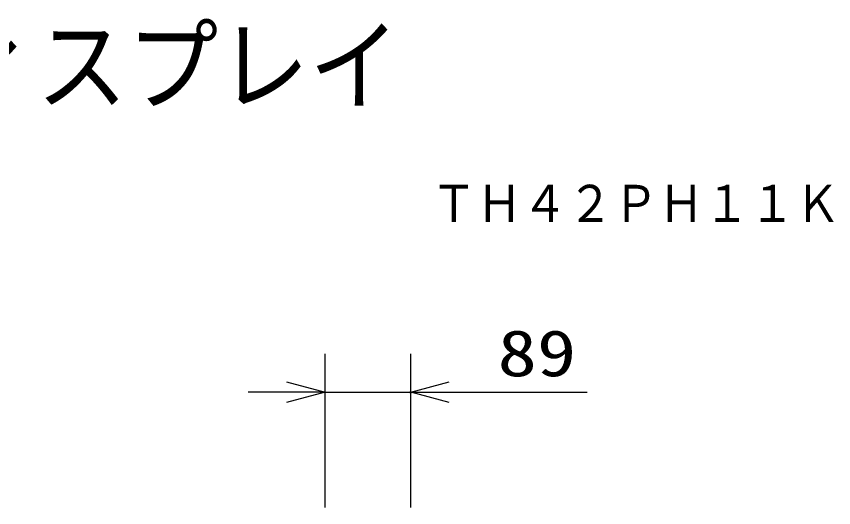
# Model space of a CAD drawing. Units: millimetres, scale not verified. Extents: x -63 to 63, y -57 to 57.
# Drawn here: x 20.14 to 62.62, y 31.86 to 57.39 of the extents above; entities that cross this region are included whole.
import ezdxf
from ezdxf.enums import TextEntityAlignment as Align

# ---------------------------------------------------------------- set-up
doc = ezdxf.new("R2010")
doc.units = ezdxf.units.MM
doc.header["$LTSCALE"] = 0.190236
doc.header["$PDMODE"] = 32
doc.header["$PDSIZE"] = 0.0951
for name, color, linetype in [('0-0_MOJI1', 2, 'Continuous'), ('0-2_TOUROKU', 1, 'Continuous'), ('0-4_SUNPO', 3, 'Continuous'), ('0-5_DEFPOINTS', 7, 'Continuous')]:
    doc.layers.add(name, color=color, linetype=linetype)
doc.styles.add('ＭＳ ゴシック', font='')
doc.styles.get('ＭＳ ゴシック').set_extended_font_data('MS Gothic')

# ---------------------------------------------------------------- blocks, each defined once
blk = doc.blocks.new('_OPEN30')
at = {"layer": '0-5_DEFPOINTS'}
blk.add_line((0, 0), (-1, 0), dxfattribs=at)
blk.add_lwpolyline([(-1, 0.26795), (0, 0), (-1, -0.26795)], dxfattribs=at)

msp = doc.modelspace()

# ---------------------------------------------------------------- linework, layer by layer
at = {"layer": '0-4_SUNPO'}
for p, q in [((36.1869, 31.8615), (36.1869, 39.855)), ((40.637, 31.8615), (40.637, 39.855)), ((34.1869, 37.855), (32.1869, 37.855)), ((36.1869, 37.855), (40.637, 37.855)), ((42.637, 37.855), (49.8036, 37.855))]:
    msp.add_line(p, q, dxfattribs=at)
at = {"layer": '0-5_DEFPOINTS'}
msp.add_point((40.637, 37.855), dxfattribs=at)

# ---------------------------------------------------------------- block references
at = {"layer": '0-4_SUNPO', "xscale": 2, "yscale": 2}
msp.add_blockref('_OPEN30', (36.1869, 37.855), dxfattribs=at)
at = {"layer": '0-4_SUNPO', "xscale": 2, "yscale": 2, "rotation": 180}
msp.add_blockref('_OPEN30', (40.637, 37.855), dxfattribs=at)

# ---------------------------------------------------------------- texts
at = {"layer": '0-0_MOJI1', "style": 'ＭＳ ゴシック', "width": 0.9}
msp.add_text('ハイビジョンプラズマディスプレイ', height=3.848, dxfattribs=at).set_placement((-35.5001, 51.7599), align=Align.BOTTOM_LEFT)
at = {"layer": '0-2_TOUROKU', "style": 'ＭＳ ゴシック', "width": 0.9}
msp.add_text('ＴＨ４２ＰＨ１１Ｋ', height=1.925, dxfattribs=at).set_placement((41.7, 46.13), align=Align.BOTTOM_LEFT)
at = {"layer": '0-4_SUNPO', "style": 'ＭＳ ゴシック', "width": 1.25}
msp.add_text('89', height=2.406, dxfattribs=at).set_placement((45.1534, 37.9646), align=Align.BOTTOM_LEFT)

doc.saveas('drawing.dxf')
